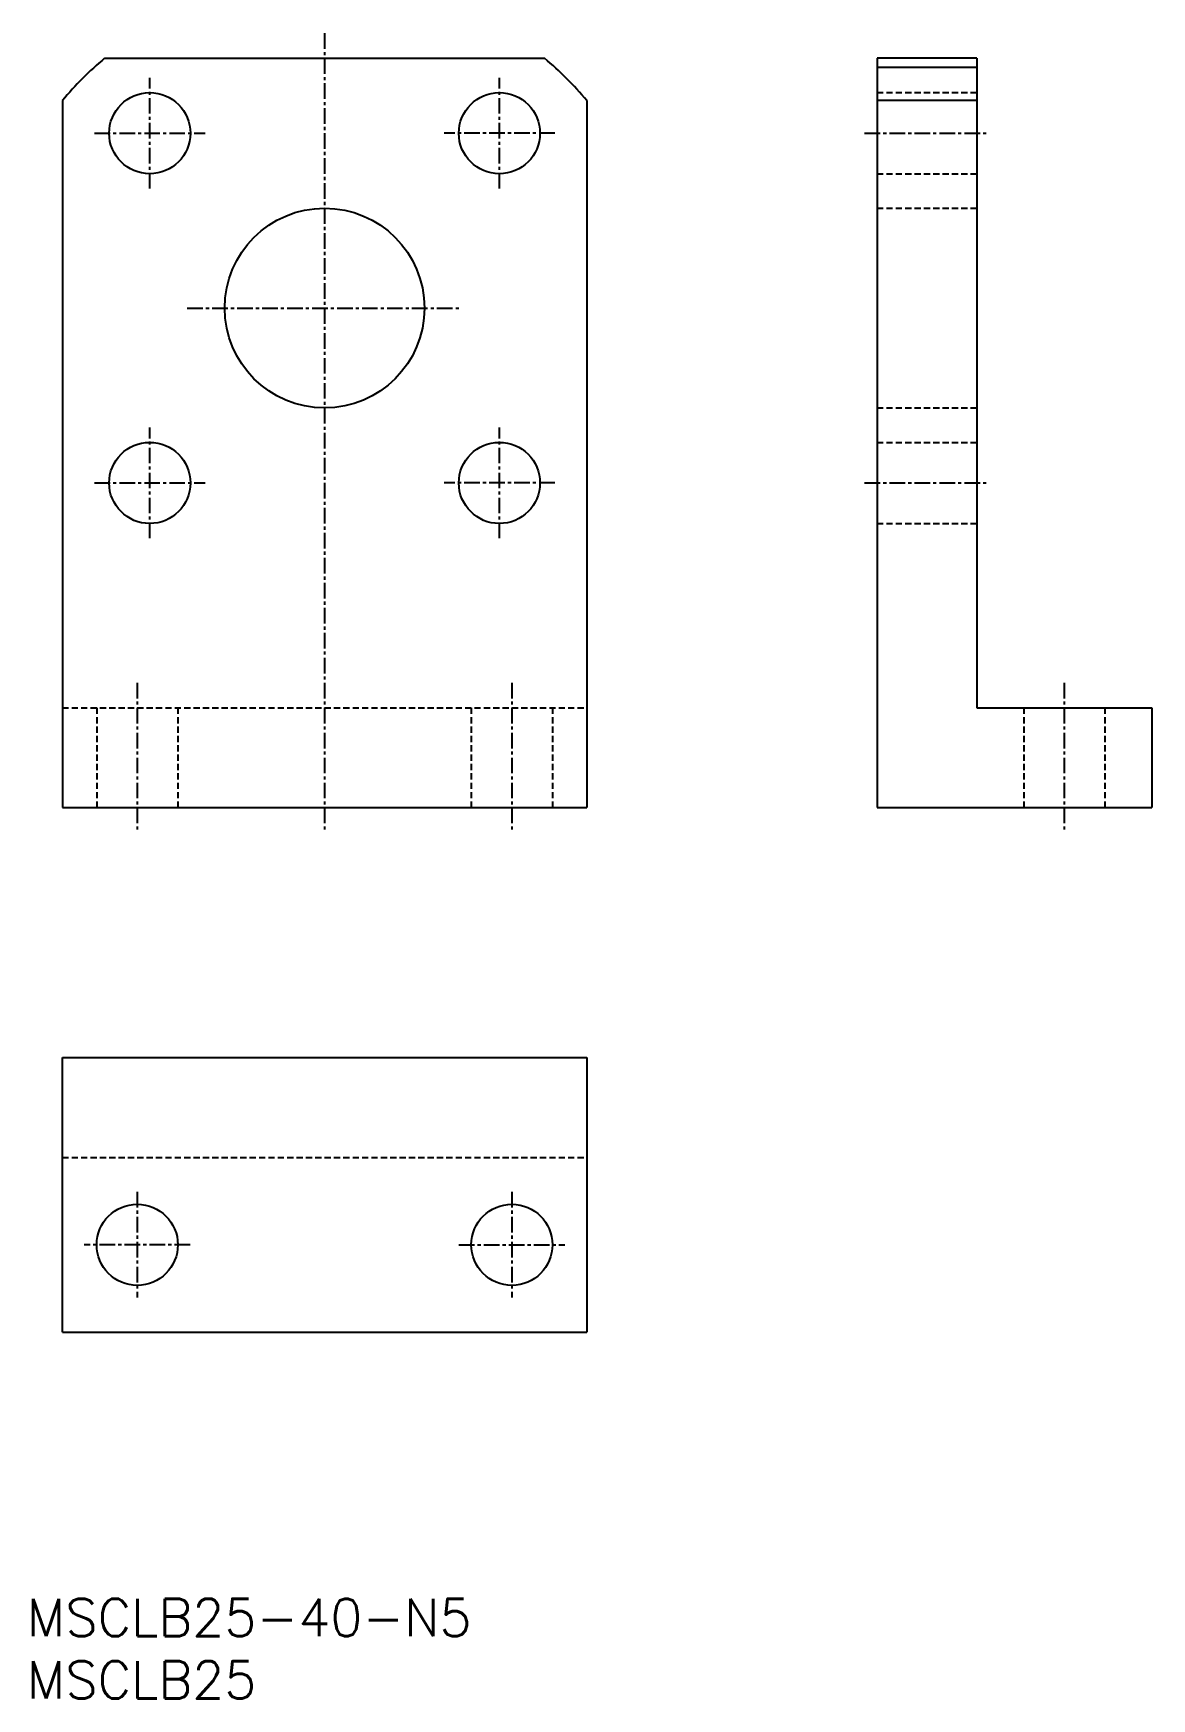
# Model space of a CAD drawing. Extents: x 103 to 193, y 25 to 158.
import ezdxf
from ezdxf.enums import TextEntityAlignment as Align

# ---------------------------------------------------------------- set-up
doc = ezdxf.new("R2010")
doc.units = 0
doc.linetypes.add('CENTER', pattern=[2, 1.25, -0.25, 0.25, -0.25])
doc.linetypes.add('DASHED', pattern=[0.75, 0.5, -0.25])
doc.layers.get('0').update_dxf_attribs({"linetype": 'CONTINUOUS'})
doc.layers.add('CENTER', color=1, linetype='CENTER')
doc.styles.get("Standard").update_dxf_attribs({"font": 'txt.shx', "bigfont": 'extfont.shx'})

msp = doc.modelspace()

# ---------------------------------------------------------------- linework, layer by layer
at = {"color": 7, "linetype": 'CONTINUOUS'}
for p, q in [((108.67, 156.39), (143.89, 156.39)), ((178.52, 156.39), (170.52, 156.39)), ((170.52, 156.39), (170.52, 96.39)), ((178.52, 156.39), (178.52, 104.39)), ((178.52, 155.64), (170.52, 155.64)), ((105.28, 153), (105.28, 96.39)), ((147.28, 153), (147.28, 96.39)), ((178.52, 153), (170.52, 153)), ((178.52, 104.39), (192.52, 104.39)), ((192.52, 104.39), (192.52, 96.39)), ((105.28, 96.39), (147.28, 96.39)), ((170.52, 96.39), (192.52, 96.39)), ((105.28, 54.39), (105.28, 76.39)), ((105.28, 76.39), (147.28, 76.39)), ((147.28, 76.39), (147.28, 54.39)), ((105.28, 54.39), (147.28, 54.39))]:
    msp.add_line(p, q, dxfattribs=at)
at = {"color": 3, "linetype": 'DASHED'}
for p, q in [((170.52, 153.64), (178.52, 153.64)), ((170.52, 147.14), (178.52, 147.14)), ((170.52, 144.39), (178.52, 144.39)), ((170.52, 128.39), (178.52, 128.39)), ((170.52, 125.64), (178.52, 125.64)), ((170.52, 119.14), (178.52, 119.14)), ((105.28, 104.39), (147.28, 104.39)), ((108.03, 104.39), (108.03, 96.39)), ((114.53, 104.39), (114.53, 96.39)), ((138.03, 104.39), (138.03, 96.39)), ((144.53, 104.39), (144.53, 96.39)), ((182.27, 104.39), (182.27, 96.39)), ((188.77, 104.39), (188.77, 96.39)), ((105.28, 68.39), (147.28, 68.39))]:
    msp.add_line(p, q, dxfattribs=at)
at = {"color": 7, "linetype": 'CONTINUOUS'}
for centre, radius in [((112.28, 150.39), 3.25), ((140.28, 150.39), 3.25), ((126.28, 136.39), 8), ((112.28, 122.39), 3.25), ((140.28, 122.39), 3.25), ((111.28, 61.39), 3.25), ((141.28, 61.39), 3.25)]:
    msp.add_circle(centre, radius, dxfattribs=at)
for centre, start, end in [((125.28, 136.39), 129.7151, 140.2848), ((127.28, 136.39), 39.7152, 50.2849)]:
    msp.add_arc(centre, 26, start, end, dxfattribs=at)
at = {"layer": 'CENTER', "color": 1, "linetype": 'CENTER'}
for p, q in [((126.28, 158.39), (126.28, 94.39)), ((112.28, 145.96), (112.28, 154.82)), ((140.28, 145.96), (140.28, 154.82)), ((107.85, 150.39), (116.71, 150.39)), ((144.71, 150.39), (135.85, 150.39)), ((169.52, 150.39), (179.52, 150.39)), ((115.28, 136.39), (137.28, 136.39)), ((112.28, 117.96), (112.28, 126.82)), ((140.28, 117.96), (140.28, 126.82)), ((107.85, 122.39), (116.71, 122.39)), ((144.71, 122.39), (135.85, 122.39)), ((169.52, 122.39), (179.52, 122.39)), ((111.28, 106.39), (111.28, 94.39)), ((141.28, 106.39), (141.28, 94.39)), ((185.52, 106.39), (185.52, 94.39)), ((111.28, 65.63), (111.28, 57.16)), ((141.28, 65.63), (141.28, 57.16)), ((115.51, 61.39), (107.04, 61.39)), ((137.04, 61.39), (145.51, 61.39))]:
    msp.add_line(p, q, dxfattribs=at)

# ---------------------------------------------------------------- texts
at = {"color": 7, "linetype": 'CONTINUOUS'}
for s, p in [('MSCLB25-40-N5', (102.44, 31.55)), ('MSCLB25', (102.44, 26.55))]:
    msp.add_text(s, height=3, dxfattribs=at).set_placement(p, align=Align.MIDDLE_LEFT)

doc.saveas('drawing.dxf')
